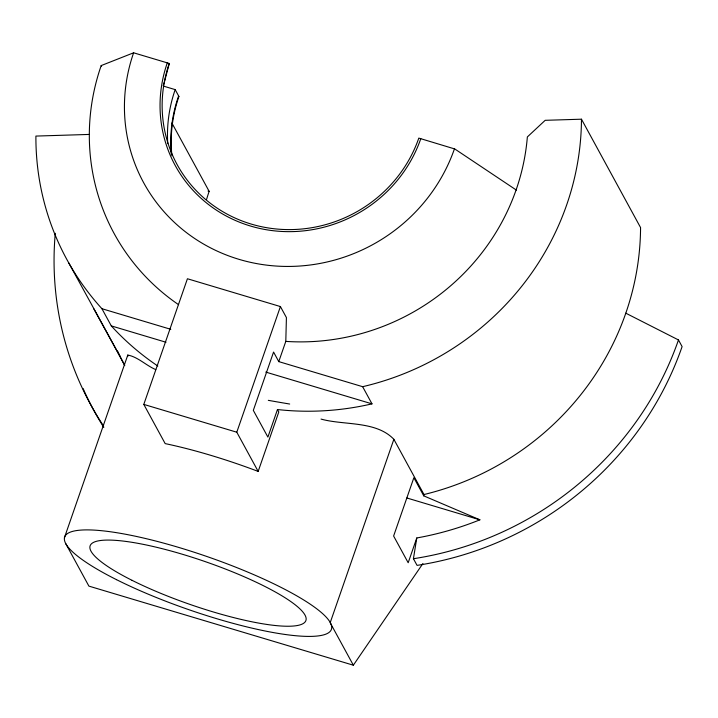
<?xml version="1.0" encoding="UTF-8"?>
<svg xmlns="http://www.w3.org/2000/svg" width="718" height="718" viewBox="0 0 718 718"><rect width="100%" height="100%" fill="white"/><g stroke="black" fill="none" stroke-linecap="round" stroke-linejoin="round"><path stroke-width="1.08" d="M278.772 361.612L285.8 341.391L286.419 317.58L280.415 306.559L187.425 278.746L143.797 404.405L165.176 443.607A141.15 28.083 19.1 0 1 258.166 471.412L278.79 411.988L277.462 409.538A275.434 263.677 -28.6 0 0 371.996 403.857L362.635 386.688L278.772 361.612L273.567 352.053L253.319 410.373L267.895 437.091L277.462 409.538M625.8 313.183L678.474 339.946L682.1 346.606A324.006 310.176 -28.6 0 1 417.059 565.38L413.424 558.721L416.79 537.962A308.112 294.963 -28.6 0 0 479.893 519.823L423.755 495.851L413.864 477.712L393.617 536.032L408.183 562.75L416.79 537.962M423.755 495.851L423.979 494.531A275.434 263.685 -28.6 0 0 640.564 227.57L581.472 119.197L545.186 120.319L527.353 136.941A221.494 212.043 -28.6 0 1 285.8 341.391M178.576 304.674A221.494 212.043 -28.6 0 1 101.193 65.58L133.611 52.8L169.277 63.462L164.269 82.534A152.835 146.31 -28.6 0 0 163.201 85.729M64.396 537.782L127.777 355.069C137.712 356.81 146.248 365.606 155.761 369.599M258.166 471.412L236.787 432.209L280.415 306.559M454.44 148.868L418.809 138.098A133.189 127.499 -28.6 0 1 251.237 224.079A133.189 127.499 -28.6 0 1 169.277 63.462M321.054 419.088C344.155 425.514 375.936 420.569 393.868 439.308L330.181 622.73L353.346 665.2L422.893 563.549M454.216 149.506L454.18 149.613A171.261 163.955 -28.6 0 1 238.564 259.207A171.261 163.955 -28.6 0 1 133.611 52.8M127.777 355.069L127.759 356.514M89.319 134.428L35.9 136.079A275.443 263.685 -28.6 0 0 101.929 308.713L111.29 325.891A275.434 263.677 -28.6 0 0 157.825 366.018M163.408 86.097L175.183 89.615L178.917 96.463A143.842 137.703 -28.6 0 0 171.916 155.77M178.917 96.463L178.495 96.338A143.995 137.847 -28.6 0 0 176.107 103.859A144.3 138.143 -28.6 0 0 171.342 154.496M208.032 191.015L209.153 191.347A171.261 163.955 -28.6 0 0 206.622 199.272M101.929 308.713L170.803 329.32M111.29 325.891L166.011 342.253M265.786 372.095L371.996 403.857M143.797 404.405L236.787 432.209M406.855 497.978L479.893 519.823M353.346 665.2L88.897 586.112L65.742 543.634M454.476 148.761L516.413 190.117M68.766 262.923L120.364 357.008M93.87 308.902L124.618 364.968M393.868 439.308L423.979 494.531M171.871 122.975L209.153 191.347M101.193 65.58L101.579 66.289M103.796 427.407A324.006 310.176 -28.6 0 1 83.082 388.51M678.474 339.946A324.006 310.176 -28.6 0 1 413.424 558.721M103.67 426.169A324.006 310.176 -28.6 0 1 55.277 233.287M124.735 365.624A275.434 263.685 -28.6 0 1 117.626 351.174M581.472 119.197A275.443 263.685 -28.6 0 1 362.635 386.688M289.677 404.028A142.424 9.531 10.4 0 1 268.317 400.339M167.743 143.6A143.842 137.703 -28.6 0 1 175.183 89.615M420.793 138.691A135.307 129.527 -28.6 0 1 250.555 226.044A135.307 129.527 -28.6 0 1 167.294 62.87M116.469 579.641A141.15 28.083 19.1 0 0 330.451 631.059A141.15 28.083 19.1 0 0 146.966 538.85A141.15 28.083 19.1 0 0 116.469 579.641M132.04 580.323A114.18 22.716 19.1 0 0 305.132 621.905A114.18 22.716 19.1 0 0 156.703 547.322A114.18 22.716 19.1 0 0 132.04 580.323"/></g></svg>
